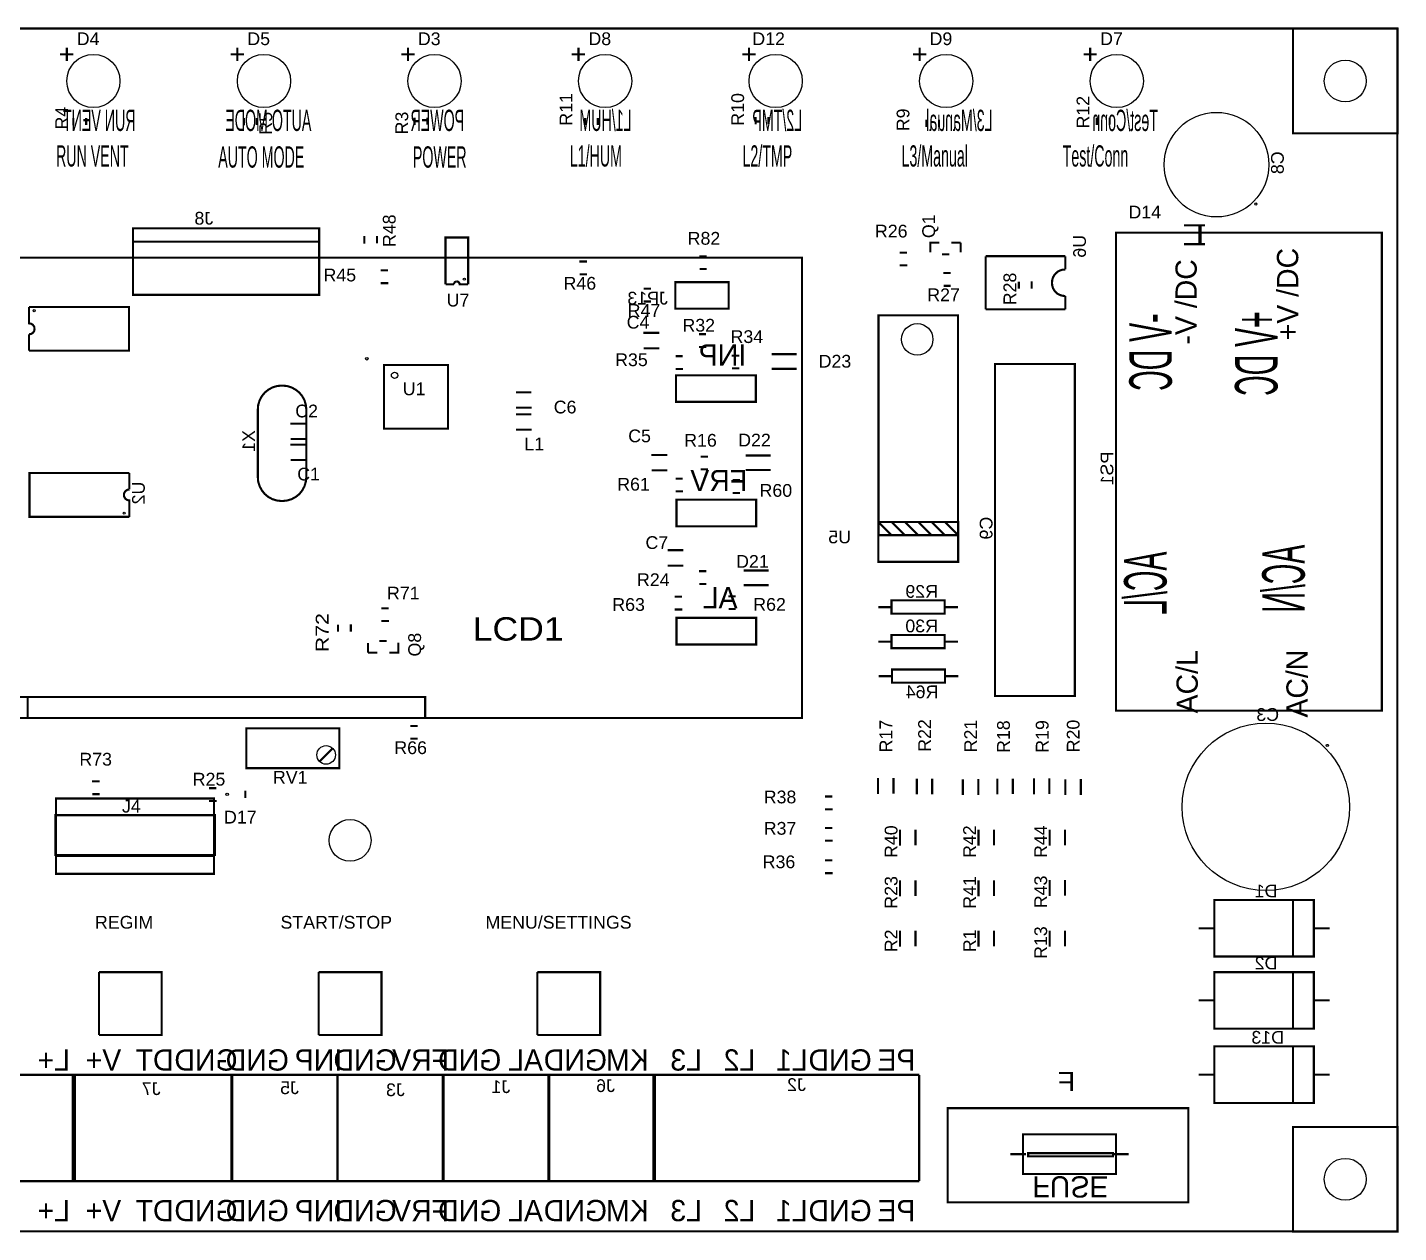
# Model space of a CAD drawing. Header units: centimetres. Extents: x -11 to 419, y -6 to 110.
# Drawn here: x 58.6 to 189.6, y -5.6 to 109.6 of the extents above; entities that cross this region are included whole.
import ezdxf

# ---------------------------------------------------------------- set-up
doc = ezdxf.new("R2010")
doc.units = ezdxf.units.CM
doc.header["$MEASUREMENT"] = 0

msp = doc.modelspace()

# ---------------------------------------------------------------- linework, layer by layer
for points, const_width in [([(-10.46, -5.5), (189.54, -5.5), (189.54, 109.5), (-10.46, 109.5), (-10.46, -5.5)], 0.203), ([(179.55, 99.48), (189.55, 99.48), (189.55, 109.48), (179.55, 109.48), (179.55, 99.48)], 0.203), ([(62.38, 107.66), (62.38, 106.39)], 0.203), ([(78.68, 107.66), (78.68, 106.39)], 0.203), ([(94.98, 107.66), (94.98, 106.39)], 0.203), ([(111.28, 107.66), (111.28, 106.39)], 0.203), ([(127.58, 107.66), (127.58, 106.39)], 0.203), ([(143.88, 107.66), (143.88, 106.39)], 0.203), ([(160.18, 107.66), (160.18, 106.39)], 0.203), ([(61.74, 107.02), (63.01, 107.02)], 0.203), ([(78.04, 107.02), (79.31, 107.02)], 0.203), ([(94.34, 107.02), (95.61, 107.02)], 0.203), ([(110.64, 107.02), (111.91, 107.02)], 0.203), ([(126.94, 107.02), (128.21, 107.02)], 0.203), ([(143.24, 107.02), (144.51, 107.02)], 0.203), ([(159.54, 107.02), (160.81, 107.02)], 0.203), ([(63.01, 100.95), (63.01, 100.24)], 0.203), ([(64.23, 100.95), (64.23, 100.26)], 0.203), ([(79.31, 100.95), (79.31, 100.24)], 0.203), ([(80.53, 100.95), (80.53, 100.26)], 0.203), ([(95.61, 100.98), (95.61, 100.27)], 0.203), ([(96.83, 100.98), (96.83, 100.29)], 0.203), ([(111.91, 100.95), (111.91, 100.24)], 0.203), ([(113.13, 100.95), (113.13, 100.26)], 0.203), ([(128.21, 101.05), (128.21, 100.34)], 0.203), ([(129.43, 101.05), (129.43, 100.36)], 0.203), ([(160.81, 100.98), (160.81, 100.27)], 0.203), ([(162.03, 100.98), (162.03, 100.29)], 0.203), ([(144.51, 100.78), (144.51, 100.07)], 0.203), ([(145.73, 100.78), (145.73, 100.09)], 0.203), ([(68.71, 84.04), (86.49, 84.04), (86.49, 90.39), (68.71, 90.39), (68.71, 84.04)], 0.203), ([(169.15, 90.68), (171.15, 90.68)], 0.203), ([(170.63, 90.65), (170.63, 88.89)], 0.203), ([(170.73, 90.67), (170.73, 88.92)], 0.203), ([(86.49, 89.12), (68.71, 89.12)], 0.203), ([(90.81, 89.65), (90.81, 88.94)], 0.203), ([(92.03, 89.65), (92.03, 88.96)], 0.203), ([(99.33, 89.52), (98.57, 89.52), (98.57, 89.19)], 0.203), ([(98.57, 85.38), (98.57, 89.19)], 0.203), ([(99.96, 89.52), (99.33, 89.52)], 0.203), ([(100.73, 89.19), (100.73, 89.52), (99.96, 89.52)], 0.203), ([(100.73, 85.38), (100.73, 89.19)], 0.203), ([(144.9, 88.09), (144.9, 89.03), (145.76, 89.03)], 0.203), ([(147.8, 89.03), (146.91, 89.03)], 0.203), ([(147.8, 89.03), (147.8, 88.11)], 0.203), ([(162.65, 44.28), (188.05, 44.28), (188.05, 89.98), (162.65, 89.98), (162.65, 44.28)], 0.203), ([(123.54, 87.72), (122.83, 87.72)], 0.203), ([(141.98, 88.07), (142.67, 88.07)], 0.203), ([(146.73, 87.91), (146.02, 87.91)], 0.203), ([(150.18, 82.65), (150.18, 87.73)], 0.203), ([(157.8, 87.73), (150.18, 87.73)], 0.203), ([(157.8, 86.46), (157.8, 87.73)], 0.203), ([(169.15, 88.88), (171.15, 88.88)], 0.203), ([(48.63, 43.58), (132.63, 43.58), (132.63, 87.58), (48.63, 87.58), (48.63, 43.58), (58.63, 43.58), (58.63, 45.58), (48.63, 45.58), (48.63, 43.58), (96.63, 43.58), (96.63, 45.58), (48.63, 45.58), (48.63, 43.58)], 0.203), ([(112.09, 87.22), (111.37, 87.22)], 0.203), ([(123.54, 86.5), (122.86, 86.5)], 0.203), ([(141.98, 86.85), (142.7, 86.85)], 0.203), ([(156.53, 85.19), (156.55, 85.45), (156.62, 85.69), (156.74, 85.91), (156.89, 86.09), (157.07, 86.25), (157.29, 86.36), (157.53, 86.44), (157.8, 86.46)], 0.203), ([(92.38, 86.37), (93.07, 86.37)], 0.203), ([(92.38, 85.15), (93.1, 85.15)], 0.203), ([(98.57, 85.05), (98.57, 85.38)], 0.203), ([(99.38, 85.05), (99.4, 85.15), (99.46, 85.24), (99.54, 85.3), (99.65, 85.32)], 0.203), ([(100.73, 85.05), (99.92, 85.05), (99.9, 85.15), (99.84, 85.24), (99.75, 85.3), (99.65, 85.32)], 0.203), ([(100.73, 85.38), (100.73, 85.05)], 0.203), ([(112.09, 86), (111.4, 86)], 0.203), ([(120.54, 82.71), (125.62, 82.71), (125.62, 85.25), (120.54, 85.25), (120.54, 82.71)], 0.203), ([(146.84, 86.12), (146.13, 86.12)], 0.203), ([(153.36, 84.62), (153.36, 85.31)], 0.203), ([(154.58, 84.62), (154.58, 85.33)], 0.203), ([(156.53, 85.19), (156.55, 84.93), (156.62, 84.68), (156.74, 84.47), (156.89, 84.28), (157.07, 84.13), (157.29, 84.02), (157.53, 83.95), (157.8, 83.92)], 0.203), ([(99.38, 85.05), (98.57, 85.05)], 0.203), ([(118.21, 84.62), (117.5, 84.62)], 0.203), ([(146.84, 84.9), (146.16, 84.9)], 0.203), ([(157.8, 82.65), (157.8, 83.92)], 0.203), ([(58.77, 82.88), (58.77, 81.31), (58.98, 81.27), (59.14, 81.16), (59.26, 80.99), (59.3, 80.78)], 0.203), ([(59.1, 82.88), (58.77, 82.88)], 0.203), ([(59.1, 82.88), (67.99, 82.88)], 0.203), ([(67.99, 82.88), (68.32, 82.88), (68.32, 82.12)], 0.203), ([(118.21, 83.4), (117.52, 83.4)], 0.203), ([(157.8, 82.65), (150.18, 82.65)], 0.203), ([(68.32, 82.12), (68.32, 79.45)], 0.203), ([(139.95, 61.08), (147.55, 61.08), (147.55, 82.08), (139.95, 82.08), (139.95, 61.08)], 0.203), ([(58.77, 80.26), (58.98, 80.3), (59.14, 80.41), (59.26, 80.58), (59.3, 80.78)], 0.203), ([(58.77, 80.26), (58.77, 78.69)], 0.203), ([(117.49, 80.4), (119.01, 80.4)], 0.203), ([(122.78, 80.27), (123.47, 80.27)], 0.203), ([(58.77, 78.69), (59.1, 78.69)], 0.203), ([(59.1, 78.69), (67.99, 78.69)], 0.203), ([(68.32, 79.45), (68.32, 78.69), (67.99, 78.69)], 0.203), ([(117.51, 78.92), (119.01, 78.92)], 0.203), ([(122.78, 79.05), (123.5, 79.05)], 0.203), ([(92.7, 71.23), (98.8, 71.23), (98.8, 77.33), (92.7, 77.33), (92.7, 71.23)], 0.2), ([(120.55, 78.17), (121.24, 78.17)], 0.203), ([(126.64, 78.22), (125.93, 78.22)], 0.203), ([(132.13, 78.36), (129.73, 78.36)], 0.203), ([(151.09, 45.68), (158.71, 45.68), (158.71, 77.43), (151.09, 77.43), (151.09, 45.68)], 0.203), ([(120.55, 76.95), (121.26, 76.95)], 0.203), ([(120.6, 73.81), (128.22, 73.81), (128.22, 76.35), (120.6, 76.35), (120.6, 73.81)], 0.203), ([(126.64, 77), (125.96, 77)], 0.203), ([(132.13, 76.96), (129.73, 76.96)], 0.203), ([(80.63, 66.64), (80.67, 66.17), (80.81, 65.73), (81.02, 65.34), (81.3, 64.99), (81.64, 64.71), (82.03, 64.5), (82.47, 64.37), (82.95, 64.32), (83.42, 64.37), (83.86, 64.5), (84.25, 64.71), (84.6, 64.99), (84.88, 65.34), (85.09, 65.73), (85.22, 66.17), (85.27, 66.64), (85.27, 73.04), (85.22, 73.52), (85.09, 73.96), (84.88, 74.35), (84.6, 74.69), (84.25, 74.97), (83.86, 75.18), (83.42, 75.32), (82.95, 75.36), (82.47, 75.32), (82.03, 75.18), (81.64, 74.97), (81.3, 74.69), (81.02, 74.35), (80.81, 73.96), (80.67, 73.52), (80.63, 73.04), (80.63, 66.64)], 0.2), ([(106.78, 74.72), (105.29, 74.72)], 0.203), ([(106.81, 73.25), (105.29, 73.25)], 0.203), ([(106.78, 72.62), (105.29, 72.62)], 0.203), ([(83.75, 71.72), (85.28, 71.72)], 0.203), ([(106.81, 71.15), (105.29, 71.15)], 0.203), ([(83.75, 69.72), (85.28, 69.72)], 0.203), ([(83.78, 70.25), (85.28, 70.25)], 0.203), ([(83.78, 68.25), (85.28, 68.25)], 0.203), ([(118.24, 68.72), (119.76, 68.72)], 0.203), ([(122.95, 68.57), (123.64, 68.57)], 0.203), ([(127.25, 68.68), (129.65, 68.68)], 0.203), ([(58.81, 66.24), (58.81, 67), (59.14, 67)], 0.203), ([(68.03, 67), (59.14, 67)], 0.203), ([(68.36, 67), (68.03, 67)], 0.203), ([(68.36, 65.43), (68.36, 67)], 0.203), ([(118.26, 67.25), (119.76, 67.25)], 0.203), ([(122.95, 67.35), (123.66, 67.35)], 0.203), ([(127.25, 67.28), (129.65, 67.28)], 0.203), ([(58.81, 63.57), (58.81, 66.24)], 0.203), ([(68.36, 65.43), (68.15, 65.39), (67.99, 65.28), (67.87, 65.11), (67.83, 64.9)], 0.203), ([(120.55, 66.47), (121.24, 66.47)], 0.203), ([(126.71, 66.32), (126, 66.32)], 0.203), ([(68.36, 62.81), (68.36, 64.38), (68.15, 64.42), (67.99, 64.53), (67.87, 64.7), (67.83, 64.9)], 0.203), ([(120.55, 65.25), (121.26, 65.25)], 0.203), ([(120.64, 61.91), (128.26, 61.91), (128.26, 64.45), (120.64, 64.45), (120.64, 61.91)], 0.203), ([(126.71, 65.1), (126.02, 65.1)], 0.203), ([(59.14, 62.81), (58.81, 62.81), (58.81, 63.57)], 0.203), ([(68.03, 62.81), (59.14, 62.81)], 0.203), ([(68.03, 62.81), (68.36, 62.81)], 0.203), ([(147.56, 61.05), (147.56, 62.32), (139.94, 62.32), (139.94, 61.05)], 0.203), ([(141.21, 61.05), (139.94, 62.32)], 0.203), ([(142.48, 61.05), (141.21, 62.32)], 0.203), ([(143.75, 61.05), (142.48, 62.32)], 0.203), ([(145.02, 61.05), (143.75, 62.32)], 0.203), ([(146.29, 61.05), (145.02, 62.32)], 0.203), ([(147.56, 61.05), (146.29, 62.32)], 0.203), ([(139.94, 58.51), (147.56, 58.51), (147.56, 61.05), (139.94, 61.05), (139.94, 58.51)], 0.203), ([(119.79, 59.62), (121.31, 59.62)], 0.203), ([(119.81, 58.15), (121.31, 58.15)], 0.203), ([(123.51, 57.62), (122.8, 57.62)], 0.203), ([(127.05, 57.68), (129.45, 57.68)], 0.203), ([(123.51, 56.4), (122.82, 56.4)], 0.203), ([(127.05, 56.28), (129.45, 56.28)], 0.203), ([(120.48, 55.17), (121.17, 55.17)], 0.203), ([(126.31, 55.22), (125.6, 55.22)], 0.203), ([(92.45, 54.07), (93.14, 54.07)], 0.203), ([(120.48, 53.95), (121.2, 53.95)], 0.203), ([(126.31, 54), (125.62, 54)], 0.203), ([(141.19, 54.18), (139.92, 54.18)], 0.203), ([(141.19, 53.55), (146.27, 53.55), (146.27, 54.82), (141.19, 54.82), (141.19, 53.55)], 0.203), ([(147.54, 54.18), (146.27, 54.18)], 0.203), ([(88.3, 51.82), (88.3, 52.51)], 0.203), ([(89.52, 51.82), (89.52, 52.54)], 0.203), ([(92.45, 52.85), (93.16, 52.85)], 0.203), ([(120.64, 50.61), (128.26, 50.61), (128.26, 53.15), (120.64, 53.15), (120.64, 50.61)], 0.203), ([(141.19, 50.25), (146.27, 50.25), (146.27, 51.52), (141.19, 51.52), (141.19, 50.25)], 0.203), ([(91.16, 49.83), (91.16, 50.75)], 0.203), ([(91.16, 49.83), (92.05, 49.83)], 0.203), ([(92.23, 50.95), (92.94, 50.95)], 0.203), ([(94.06, 50.77), (94.06, 49.83), (93.19, 49.83)], 0.203), ([(141.19, 50.88), (139.92, 50.88)], 0.203), ([(147.54, 50.88), (146.27, 50.88)], 0.203), ([(139.96, 47.58), (141.23, 47.58)], 0.203), ([(141.23, 46.95), (146.31, 46.95), (146.31, 48.22), (141.23, 48.22), (141.23, 46.95)], 0.203), ([(146.31, 47.58), (147.58, 47.58)], 0.203), ([(79.54, 38.78), (88.43, 38.78), (88.43, 42.59), (79.54, 42.59), (79.54, 38.78)], 0.203), ([(95.91, 42.82), (95.2, 42.82)], 0.203), ([(87.8, 40.68), (86.53, 39.41)], 0.203), ([(95.91, 41.6), (95.22, 41.6)], 0.203), ([(65.51, 37.52), (64.8, 37.52)], 0.203), ([(75.98, 36.87), (76.67, 36.87)], 0.203), ([(79.45, 36.63), (79.45, 35.93)], 0.2), ([(139.91, 36.32), (139.91, 37.85)], 0.203), ([(141.38, 36.35), (141.38, 37.85)], 0.203), ([(143.61, 37.77), (143.61, 36.27)], 0.203), ([(145.08, 37.79), (145.08, 36.27)], 0.203), ([(148.01, 37.72), (148.01, 36.22)], 0.203), ([(149.48, 37.74), (149.48, 36.22)], 0.203), ([(151.31, 36.27), (151.31, 37.79)], 0.203), ([(152.78, 36.3), (152.78, 37.79)], 0.203), ([(154.81, 36.27), (154.81, 37.8)], 0.203), ([(156.28, 36.3), (156.28, 37.8)], 0.203), ([(157.81, 37.72), (157.81, 36.22)], 0.203), ([(159.28, 37.74), (159.28, 36.22)], 0.203), ([(61.35, 30.38), (76.45, 30.38), (76.45, 35.88), (61.35, 35.88), (61.35, 30.38)], 0.203), ([(65.51, 36.3), (64.82, 36.3)], 0.203), ([(75.98, 35.65), (76.7, 35.65)], 0.203), ([(134.85, 36.07), (135.54, 36.07)], 0.203), ([(61.3, 30.48), (76.54, 30.48), (76.54, 34.29), (61.3, 34.29), (61.3, 30.48)], 0.203), ([(134.85, 34.85), (135.56, 34.85)], 0.203), ([(134.85, 33.07), (135.54, 33.07)], 0.203), ([(142.01, 31.37), (142.01, 32.9)], 0.203), ([(143.48, 31.4), (143.48, 32.9)], 0.203), ([(149.51, 31.37), (149.51, 32.89)], 0.203), ([(150.98, 31.4), (150.98, 32.89)], 0.203), ([(156.31, 31.37), (156.31, 32.9)], 0.203), ([(157.78, 31.4), (157.78, 32.9)], 0.203), ([(134.85, 31.85), (135.56, 31.85)], 0.203), ([(61.35, 28.68), (76.45, 28.68), (76.45, 30.38), (61.35, 30.38), (61.35, 28.68)], 0.203), ([(134.85, 29.97), (135.54, 29.97)], 0.203), ([(134.85, 28.75), (135.56, 28.75)], 0.203), ([(142.01, 26.52), (142.01, 28.05)], 0.203), ([(143.48, 26.55), (143.48, 28.05)], 0.203), ([(149.51, 26.52), (149.51, 28.05)], 0.203), ([(150.98, 26.55), (150.98, 28.05)], 0.203), ([(156.31, 26.57), (156.31, 28.1)], 0.203), ([(157.78, 26.6), (157.78, 28.1)], 0.203), ([(172.05, 20.78), (181.55, 20.78), (181.55, 26.18), (172.05, 26.18), (172.05, 20.78)], 0.203), ([(179.55, 26.18), (179.55, 20.78)], 0.203), ([(142.01, 21.72), (142.01, 23.25)], 0.203), ([(143.48, 21.75), (143.48, 23.25)], 0.203), ([(149.51, 21.72), (149.51, 23.25)], 0.203), ([(150.98, 21.75), (150.98, 23.25)], 0.203), ([(156.31, 21.72), (156.31, 23.25)], 0.203), ([(157.78, 21.75), (157.78, 23.25)], 0.203), ([(172.05, 23.48), (170.55, 23.48)], 0.203), ([(181.55, 23.48), (183.05, 23.48)], 0.203), ([(65.45, 19.28), (65.45, 13.28)], 0.203), ([(65.45, 19.28), (71.45, 19.28), (71.45, 13.28), (65.45, 13.28)], 0.203), ([(86.45, 19.28), (86.45, 13.28)], 0.203), ([(86.45, 19.28), (92.45, 19.28), (92.45, 13.28), (86.45, 13.28)], 0.203), ([(107.35, 19.28), (107.35, 13.28)], 0.203), ([(107.35, 19.28), (113.35, 19.28), (113.35, 13.28), (107.35, 13.28)], 0.203), ([(172.05, 13.88), (181.55, 13.88), (181.55, 19.28), (172.05, 19.28), (172.05, 13.88)], 0.203), ([(179.55, 19.28), (179.55, 13.88)], 0.203), ([(172.05, 16.58), (170.55, 16.58)], 0.203), ([(181.55, 16.58), (183.05, 16.58)], 0.203), ([(172.05, 6.78), (181.55, 6.78), (181.55, 12.18), (172.05, 12.18), (172.05, 6.78)], 0.203), ([(179.55, 12.18), (179.55, 6.78)], 0.203), ([(47.91, 9.46), (63.15, 9.46)], 0.203), ([(62.95, -0.7), (62.95, 9.46)], 0.203), ([(62.95, 9.46), (78.19, 9.46)], 0.203), ([(63.15, 9.46), (63.15, -0.7)], 0.203), ([(78.11, 9.46), (78.11, -0.7)], 0.203), ([(88.27, 9.46), (78.11, 9.46)], 0.203), ([(78.19, -0.7), (78.19, 9.46)], 0.203), ([(88.23, 9.46), (88.23, -0.7)], 0.203), ([(98.39, 9.46), (88.23, 9.46)], 0.203), ([(88.27, 9.46), (88.27, -0.7)], 0.203), ([(98.31, 9.46), (98.31, -0.7)], 0.203), ([(108.47, 9.46), (98.31, 9.46)], 0.203), ([(98.39, 9.46), (98.39, -0.7)], 0.203), ([(108.41, 9.46), (108.41, -0.7)], 0.203), ([(118.57, 9.46), (108.41, 9.46)], 0.203), ([(108.47, 9.46), (108.47, -0.7)], 0.203), ([(118.44, 9.46), (118.44, -0.7)], 0.203), ([(118.44, 9.46), (143.84, 9.46)], 0.203), ([(118.57, 9.46), (118.57, -0.7)], 0.203), ([(143.84, 9.46), (143.84, -0.7)], 0.203), ([(172.05, 9.48), (170.55, 9.48)], 0.203), ([(181.55, 9.48), (183.05, 9.48)], 0.203), ([(146.55, -2.72), (169.55, -2.72), (169.55, 6.28), (146.55, 6.28), (146.55, -2.72)], 0.203), ([(179.55, -5.52), (189.55, -5.52), (189.55, 4.48), (179.55, 4.48), (179.55, -5.52)], 0.203), ([(179.55, -5.52), (189.55, -5.52), (189.55, 4.48), (179.55, 4.48), (179.55, -5.52)], 0.203), ([(153.75, -0.02), (162.65, -0.02), (162.65, 3.78), (153.75, 3.78), (153.75, -0.02)], 0.203), ([(154.05, 1.88), (152.55, 1.88)], 0.203), ([(154.25, 1.68), (162.35, 1.68), (162.35, 1.98), (154.25, 1.98), (154.25, 1.68)], 0.203), ([(162.35, 1.88), (163.85, 1.88)], 0.203), ([(63.15, -0.7), (47.91, -0.7)], 0.203), ([(78.19, -0.7), (62.95, -0.7)], 0.203), ([(88.27, -0.7), (78.11, -0.7)], 0.203), ([(98.39, -0.7), (88.23, -0.7)], 0.203), ([(108.47, -0.7), (98.31, -0.7)], 0.203), ([(118.57, -0.7), (108.41, -0.7)], 0.203), ([(143.84, -0.7), (118.44, -0.7)], 0.203)]:
    msp.add_lwpolyline(points, dxfattribs=dict(const_width=const_width))
for centre, radius in [((64.92, 104.48), 2.54), ((81.22, 104.48), 2.54), ((97.52, 104.48), 2.54), ((113.82, 104.48), 2.54), ((130.12, 104.48), 2.54), ((146.42, 104.48), 2.54), ((162.72, 104.48), 2.54), ((184.55, 104.48), 2), ((64.92, 104.48), 0), ((81.22, 104.48), 0), ((97.52, 104.48), 0), ((113.82, 104.48), 0), ((130.12, 104.48), 0), ((146.42, 104.48), 0), ((162.72, 104.48), 0), ((172.25, 96.48), 5), ((176.01, 92.72), 0.1), ((100.37, 85.54), 0.102), ((59.26, 82.52), 0.102), ((143.65, 79.78), 1.5), ((91.05, 77.93), 0.125), ((93.7, 76.33), 0.3), ((85.83, 72.39), 0.045), ((67.86, 63.16), 0.102), ((176.96, 35.08), 8), ((87.16, 40.05), 0.889), ((182.84, 40.96), 0.1), ((77.7, 36.28), 0.125), ((89.45, 31.88), 2), ((184.55, -0.52), 2)]:
    msp.add_circle(centre, radius)

# ---------------------------------------------------------------- texts
for s, height, width, p in [('D4', 1.219, 1.041667, (63.33, 107.91)), ('D5', 1.219, 1.041667, (79.63, 107.91)), ('D3', 1.219, 1.041667, (95.93, 107.91)), ('D8', 1.219, 1.041667, (112.23, 107.91)), ('D12', 1.219, 1.041667, (127.89, 107.91)), ('D9', 1.219, 1.041667, (144.83, 107.91)), ('D7', 1.219, 1.041667, (161.13, 107.91)), ('RUN VENT', 2.032, 0.5, (61.35, 96.3)), ('L1/HUM', 2.032, 0.5, (110.45, 96.3)), ('L2/TMP', 2.032, 0.5, (126.95, 96.3)), ('L3/Manual', 2.032, 0.5, (142.15, 96.3)), ('Test/Conn', 2.032, 0.5, (157.55, 96.3)), ('AUTO MODE', 2.032, 0.5, (76.85, 96.2)), ('POWER', 2.032, 0.5, (95.45, 96.2)), ('D14', 1.219, 1.041667, (163.84, 91.34)), ('R26', 1.219, 1.041667, (139.61, 89.52)), ('R82', 1.219, 1.041667, (121.71, 88.83)), ('R45', 1.219, 1.041667, (86.91, 85.32)), ('R46', 1.219, 1.041667, (109.85, 84.53)), ('U7', 1.219, 1.041667, (98.68, 82.92)), ('R27', 1.219, 1.041667, (144.61, 83.43)), ('R47', 1.219, 1.041667, (115.98, 81.93)), ('C4', 1.219, 1.041667, (115.88, 80.81)), ('R32', 1.219, 1.041667, (121.21, 80.52)), ('R34', 1.219, 1.041667, (125.81, 79.43)), ('R35', 1.219, 1.041667, (114.78, 77.22)), ('D23', 1.219, 1.041667, (134.23, 77.08)), ('U1', 1.219, 1.041667, (94.48, 74.44)), ('C2', 1.219, 1.041667, (84.21, 72.32)), ('C6', 1.219, 1.041667, (108.91, 72.7)), ('C5', 1.219, 1.041667, (116.03, 69.94)), ('R16', 1.219, 1.041667, (121.38, 69.52)), ('D22', 1.219, 1.041667, (126.54, 69.54)), ('L1', 1.219, 1.041667, (106.1, 69.17)), ('C1', 1.219, 1.041667, (84.4, 66.29)), ('R61', 1.219, 1.041667, (114.98, 65.32)), ('R60', 1.219, 1.041667, (128.58, 64.73)), ('C7', 1.219, 1.041667, (117.68, 59.74)), ('D21', 1.219, 1.041667, (126.34, 57.94)), ('R24', 1.219, 1.041667, (116.87, 56.19)), ('R71', 1.219, 1.041667, (92.98, 54.91)), ('R63', 1.219, 1.041667, (114.51, 53.82)), ('R62', 1.219, 1.041667, (127.98, 53.83)), ('LCD1', 2.235, 1.136364, (101.17, 50.98)), ('R66', 1.219, 1.041667, (93.68, 40.13)), ('R73', 1.219, 1.041667, (63.58, 39.03)), ('R25', 1.219, 1.041667, (74.41, 37.12)), ('RV1', 1.219, 1.041667, (82.08, 37.3)), ('J4', 1.219, 1.041667, (67.65, 34.54)), ('R38', 1.219, 1.041667, (128.98, 35.42)), ('D17', 1.219, 1.041667, (77.4, 33.49)), ('R37', 1.219, 1.041667, (128.98, 32.42)), ('R36', 1.219, 1.041667, (128.88, 29.22)), ('REGIM', 1.219, 1.041667, (65.07, 23.44)), ('START/STOP', 1.219, 1.041667, (82.8, 23.44)), ('MENU/SETTINGS', 1.2192, 1.041667, (102.39, 23.44))]:
    msp.add_text(s, height=height, dxfattribs=dict(width=width)).set_placement(p)
for s, width, p in [('R11', 1.041667, (110.7, 100.21)), ('R10', 1.041667, (127.1, 100.21)), ('R12', 1.041667, (160.1, 99.94)), ('R4', 1.041667, (62.5, 99.85)), ('R5', 1.041667, (82, 99.35)), ('R3', 1.041667, (95, 99.38)), ('R9', 1.041667, (142.9, 99.68)), ('R48', 1.041667, (93.8, 88.61)), ('Q1', 1.041667, (145.35, 89.46)), ('R28', 1.041667, (153.11, 83.04)), ('R72', 1.25, (87.39, 49.87)), ('Q8', 1.041667, (96.23, 49.46)), ('R17', 1.041667, (141.26, 40.29)), ('R22', 1.041667, (144.96, 40.35)), ('R21', 1.041667, (149.36, 40.3)), ('R18', 1.041667, (152.5, 40.24)), ('R19', 1.041667, (156.2, 40.26)), ('R20', 1.041667, (159.16, 40.3)), ('R40', 1.041667, (141.76, 30.2)), ('R42', 1.041667, (149.26, 30.2)), ('R44', 1.041667, (156.06, 30.2)), ('R23', 1.041667, (141.76, 25.35)), ('R41', 1.041667, (149.26, 25.35)), ('R43', 1.041667, (156.06, 25.4)), ('R13', 1.041667, (156.06, 20.55)), ('R2', 1.041667, (141.76, 21.19)), ('R1', 1.041667, (149.26, 21.19))]:
    msp.add_text(s, height=1.219, rotation=90, dxfattribs=dict(width=width)).set_placement(p)
at = {"text_generation_flag": 2}
for s, height, width, p in [('RUN VENT', 2.032, 0.5, (68.95, 99.7)), ('AUTO MODE', 2.032, 0.5, (85.75, 99.7)), ('POWER', 2.032, 0.5, (100.35, 99.7)), ('L1/HUM', 2.032, 0.5, (116.35, 99.7)), ('L2/TMP', 2.032, 0.5, (132.65, 99.7)), ('L3/Manual', 2.032, 0.5, (150.85, 99.7)), ('Test/Conn', 2.032, 0.5, (166.65, 99.7)), ('J8', 1.219, 1.041667, (76.37, 90.75)), ('JP13', 1.219, 1.041667, (119.82, 83.11)), ('U5', 1.219, 1.041667, (137.32, 60.28)), ('R29', 1.219, 1.041667, (145.63, 55.07)), ('R30', 1.219, 1.041667, (145.63, 51.77)), ('R64', 1.219, 1.041667, (145.67, 45.47)), ('C3', 1.219, 1.041667, (178.23, 43.3)), ('D1', 1.219, 1.041667, (178.07, 26.44)), ('D2', 1.219, 1.041667, (178.07, 19.54)), ('D13', 1.219, 1.041667, (178.7, 12.44)), ('F', 1.83, 1.111111, (158.76, 7.91)), ('J7', 1.219, 1.041667, (71.34, 7.53)), ('J5', 1.219, 1.041667, (84.56, 7.62)), ('J3', 1.219, 1.041667, (94.68, 7.43)), ('J1', 1.219, 1.041667, (104.76, 7.72)), ('J6', 1.219, 1.041667, (114.76, 7.82)), ('J2', 1.219, 1.041667, (133.01, 7.92))]:
    msp.add_text(s, height=height, dxfattribs=dict(at, width=width)).set_placement(p)
for s, height, width, p in [('C8', 1.219, 1.041667, (178.68, 97.75)), ('U6', 1.219, 1.041667, (159.77, 89.76)), ('-V DC', 4.064, 0.5, (167.98, 82.26)), ('+V DC', 4.064, 0.5, (178.08, 82.46)), ('X1', 1.219, 1.041667, (80.37, 71.11)), ('PS1', 1.219, 1.041667, (162.39, 69.04)), ('U2', 1.219, 1.041667, (69.83, 66.17)), ('C9', 1.219, 1.041667, (150.84, 62.82)), ('AC/L', 4.064, 0.5, (167.48, 59.49)), ('AC/N', 4.064, 0.5, (180.68, 60.15))]:
    msp.add_text(s, height=height, rotation=90, dxfattribs=dict(at, width=width)).set_placement(p)
for s, p in [('+V /DC', (180.06, 79.69)), ('-V /DC', (170.36, 79.29)), ('AC/L', (170.46, 44.02)), ('AC/N', (180.96, 43.62))]:
    msp.add_text(s, height=2.032, rotation=90).set_placement(p)
for s, p in [('INP', (127.3, 77.27)), ('FRV', (127.4, 65.27)), ('AL', (126.48, 54.07)), ('L+', (62.68, 9.87)), ('V+', (67.58, 9.87)), ('DT', (72.58, 9.87)), ('GND', (78.7, 9.87)), ('GND', (83.6, 9.87)), ('INP', (88.7, 9.87)), ('GND', (93.9, 9.87)), ('FRV', (98.9, 9.87)), ('GND', (103.9, 9.87)), ('AL', (107.88, 9.87)), ('GND', (114, 9.87)), ('KM', (117.98, 9.87)), ('L3', (123.08, 9.87)), ('L2', (128.18, 9.87)), ('L1', (133.18, 9.87)), ('GND', (139.3, 9.87)), ('PE', (143.48, 9.87)), ('L+', (62.68, -4.53)), ('V+', (67.58, -4.53)), ('DT', (72.58, -4.53)), ('GND', (78.7, -4.53)), ('GND', (83.6, -4.53)), ('INP', (88.7, -4.53)), ('GND', (93.9, -4.53)), ('FRV', (98.9, -4.53)), ('GND', (103.9, -4.53)), ('AL', (107.88, -4.53)), ('GND', (114, -4.53)), ('KM', (117.98, -4.53)), ('L3', (123.08, -4.53)), ('L2', (128.18, -4.53)), ('L1', (133.18, -4.53)), ('GND', (139.3, -4.53)), ('PE', (143.48, -4.53))]:
    msp.add_text(s, height=2.032, dxfattribs=at).set_placement(p)
msp.add_text('FUSE', height=2.032, rotation=180, dxfattribs=at).set_placement((154.65, -0.23))

doc.saveas('drawing.dxf')
